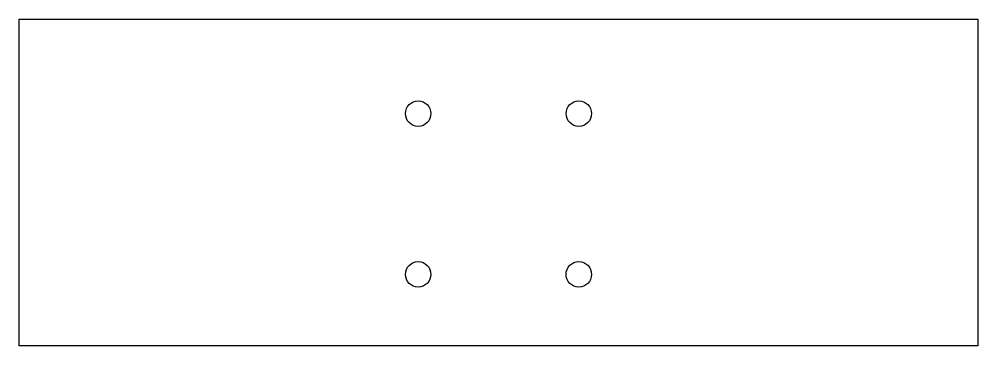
# Model space of a CAD drawing. Header units: inches. Extents: x -11.8 to 11.8, y -4 to 4.
import ezdxf

# ---------------------------------------------------------------- set-up
doc = ezdxf.new("R2010")
doc.units = ezdxf.units.IN
doc.header["$MEASUREMENT"] = 0

msp = doc.modelspace()

# ---------------------------------------------------------------- linework, layer by layer
at = {"color": 7, "linetype": 'Continuous', "lineweight": 25}
for p, q in [((-11.75, -4), (-11.75, 4)), ((-11.75, 4), (11.75, 4)), ((11.75, 4), (11.75, -4)), ((11.75, -4), (-11.75, -4))]:
    msp.add_line(p, q, dxfattribs=at)
for centre, radius in [((-1.969, 1.687), 0.312), ((1.969, 1.687), 0.312), ((-1.969, -2.25), 0.312), ((1.969, -2.25), 0.313)]:
    msp.add_circle(centre, radius, dxfattribs=at)

doc.saveas('drawing.dxf')
